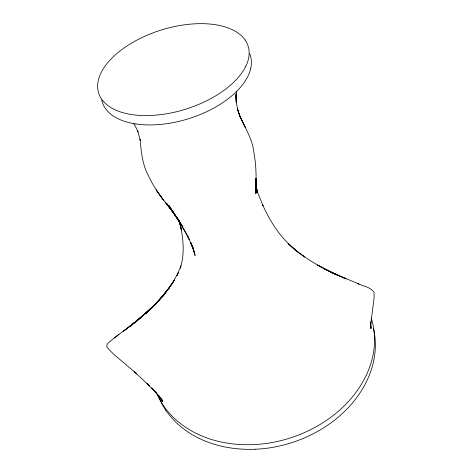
<?xml version="1.0" encoding="UTF-8"?>
<svg xmlns="http://www.w3.org/2000/svg" width="473" height="473" viewBox="0 0 473 473"><rect width="100%" height="100%" fill="white"/><g stroke="black" fill="none" stroke-linecap="round" stroke-linejoin="round"><path stroke-width="0.71" d="M236.612 91.088L235.997 96.131L236.264 102.558L236.027 93.908C235.566 101.742 237.387 109.411 240.03 116.73L245.185 127.338L239.616 115.595L237.227 108.086C241.295 123.329 252.215 136.005 253.794 152.058C256.484 165.775 256.319 179.74 255.792 193.64L256.082 178.693L256.425 193.055L255.816 178.327L256.94 192.552L256.124 185.517M161.287 297.771L154.044 305.848L169.34 287.832L158.337 300.994L145.518 313.782C156.185 303.506 166.703 292.817 174.419 280.069L162.34 297.032L171.9 284.054L178.291 272.649L176.831 275.794L180.917 265.814L180.26 268.197C185.026 253.782 183.222 238.244 180.083 223.688L181.443 230.049L178.693 219.868L180.568 225.189L178.871 220.501M162.239 296.677C150.621 309.531 137.572 321.001 123.559 331.177L148.983 310.436L134.681 322.687M131.376 325.513L130.276 326.453L132.475 324.584M133.575 323.644L142.917 315.686L156.492 303.116L137.442 320.499L114.342 337.834M118.936 334.441L108.418 342.712L106.839 345.018L106.91 347.235L113.207 353.78L136.821 373.901L134.486 371.79L149.527 386.003L147.044 383.473L156.468 393.3L151.774 387.943L162.783 400.773L158.159 395.138L162.594 401.512L158.816 395.493M255.13 449.244C268.108 448.706 280.986 446.281 293.295 442.16A114.531 90.917 -17.7 0 0 328.008 424.955C338.124 418.031 347.283 409.677 354.862 400.028A114.584 90.999 -17.8 0 0 370.986 370.72C374.267 361.112 375.828 350.889 375.243 340.743A114.679 91.153 -17.9 0 0 373.516 328.599M324.549 269.107L326.258 269.852M345.497 278.692L331.851 272.596L358.966 284.031L357.872 283.617C363.234 286.277 370.507 286.945 374.007 292.279L374.137 297.428L370.477 326.352L370.85 321.806L370.761 328.173L370.59 323.81M346.147 278.981L324.845 268.966L317.442 265.04L335.014 274.109M336.995 275.138C319.553 266.636 302.206 257.135 288.163 243.53L298.634 252.57L304.636 256.975L303.152 255.887M298.634 252.57C282.186 240.414 270.751 222.931 262.444 204.496L263.077 205.867L257.076 190.991L256.064 186.025M173.751 212.909C164.119 201.321 154.671 189.436 148.41 175.613C142.261 164.462 141.297 151.75 140.049 139.334L140.245 140.191L137.578 130.731L137.974 131.926L135.769 127.001L133.552 123.435M172.881 211.738L165.237 202.077L178.386 219.573L189.306 239.645L187.586 235.749L178.386 219.573L166.738 203.485L182.389 226.248L168.772 205.235L180.195 222.742M165.733 410.186L161.914 403.96L157.497 394.151M156.522 392.862L159.649 399.354L163.475 405.592A115.394 91.159 -17.5 0 0 185.357 427.101C194.781 433.475 205.377 437.998 216.374 440.854A115.323 91.041 -17.6 0 0 253.386 444.614C266.453 444.064 279.419 441.605 291.823 437.46A115.311 91.017 -17.7 0 0 326.808 420.154C336.995 413.201 346.23 404.817 353.875 395.126A115.359 91.094 -17.8 0 0 370.14 365.724C373.445 356.104 375.03 345.864 374.45 335.688M187.586 235.749L192.227 246.486L190.773 242.56L194.58 253.126L193.321 249.224M192.529 246.185L195.136 255.574L192.156 245.209L193.126 248.556M256.059 186.173L257.211 191.932L256.118 184.145M370.56 324.608L371.092 328.552L370.56 323.083M326.819 270.107A115.566 91.419 -17.9 0 1 332.862 273.158M371.228 318.027A115.459 91.254 -17.9 0 1 374.445 335.688M255.13 449.238A114.543 90.94 -17.6 0 1 218.366 445.436C207.428 442.58 196.892 438.039 187.521 431.683A114.62 91.058 -17.6 0 1 165.739 410.186M250.655 68.869A75.721 40.713 -17.4 0 1 247.958 76.23A78.335 42.073 -17.5 0 1 228.707 98.349A75.786 40.779 -17.4 0 1 219.058 105.012A78.317 42.056 -17.5 0 1 183.896 120.089A75.798 40.796 -17.5 0 1 171.291 122.962A78.323 42.062 -17.4 0 1 135.905 123.973M249.697 53.756A78.364 42.103 -17.5 0 1 250.643 68.869M101.713 99.992A78.376 42.121 -17.4 0 0 102.606 103.149A75.692 40.678 -17.5 0 0 105.798 109.032A78.341 42.085 -17.4 0 0 126.066 121.815A75.763 40.755 -17.5 0 0 135.899 123.979M245.629 66.658A76.431 40.436 -17.4 0 0 248.372 59.326A79.092 41.813 -17.5 0 0 245.109 39.986M245.12 39.986A76.348 40.347 -17.4 0 0 240.497 34.925A79.127 41.849 -17.5 0 0 218.165 25.199A76.277 40.27 -17.4 0 0 208.593 23.922A79.151 41.872 -17.5 0 0 176.453 26.145A76.242 40.229 -17.4 0 0 165.373 28.788A79.151 41.878 -17.4 0 0 134.025 41.695A76.254 40.246 -17.5 0 0 124.925 47.365A79.139 41.861 -17.4 0 0 104.456 67.024A76.319 40.311 -17.5 0 0 100.477 74.007A79.109 41.825 -17.4 0 0 98.981 94.097A76.401 40.394 -17.5 0 0 102.162 99.939A79.074 41.795 -17.4 0 0 122.519 112.568A76.472 40.477 -17.5 0 0 132.422 114.685A79.05 41.766 -17.4 0 0 168.116 113.508A76.508 40.512 -17.5 0 0 180.846 110.611A79.05 41.766 -17.4 0 0 216.362 95.428A76.49 40.501 -17.4 0 0 226.135 88.758A79.062 41.778 -17.5 0 0 245.617 66.658M163.782 200.528L156.226 189.957L163.782 200.528"/></g></svg>
